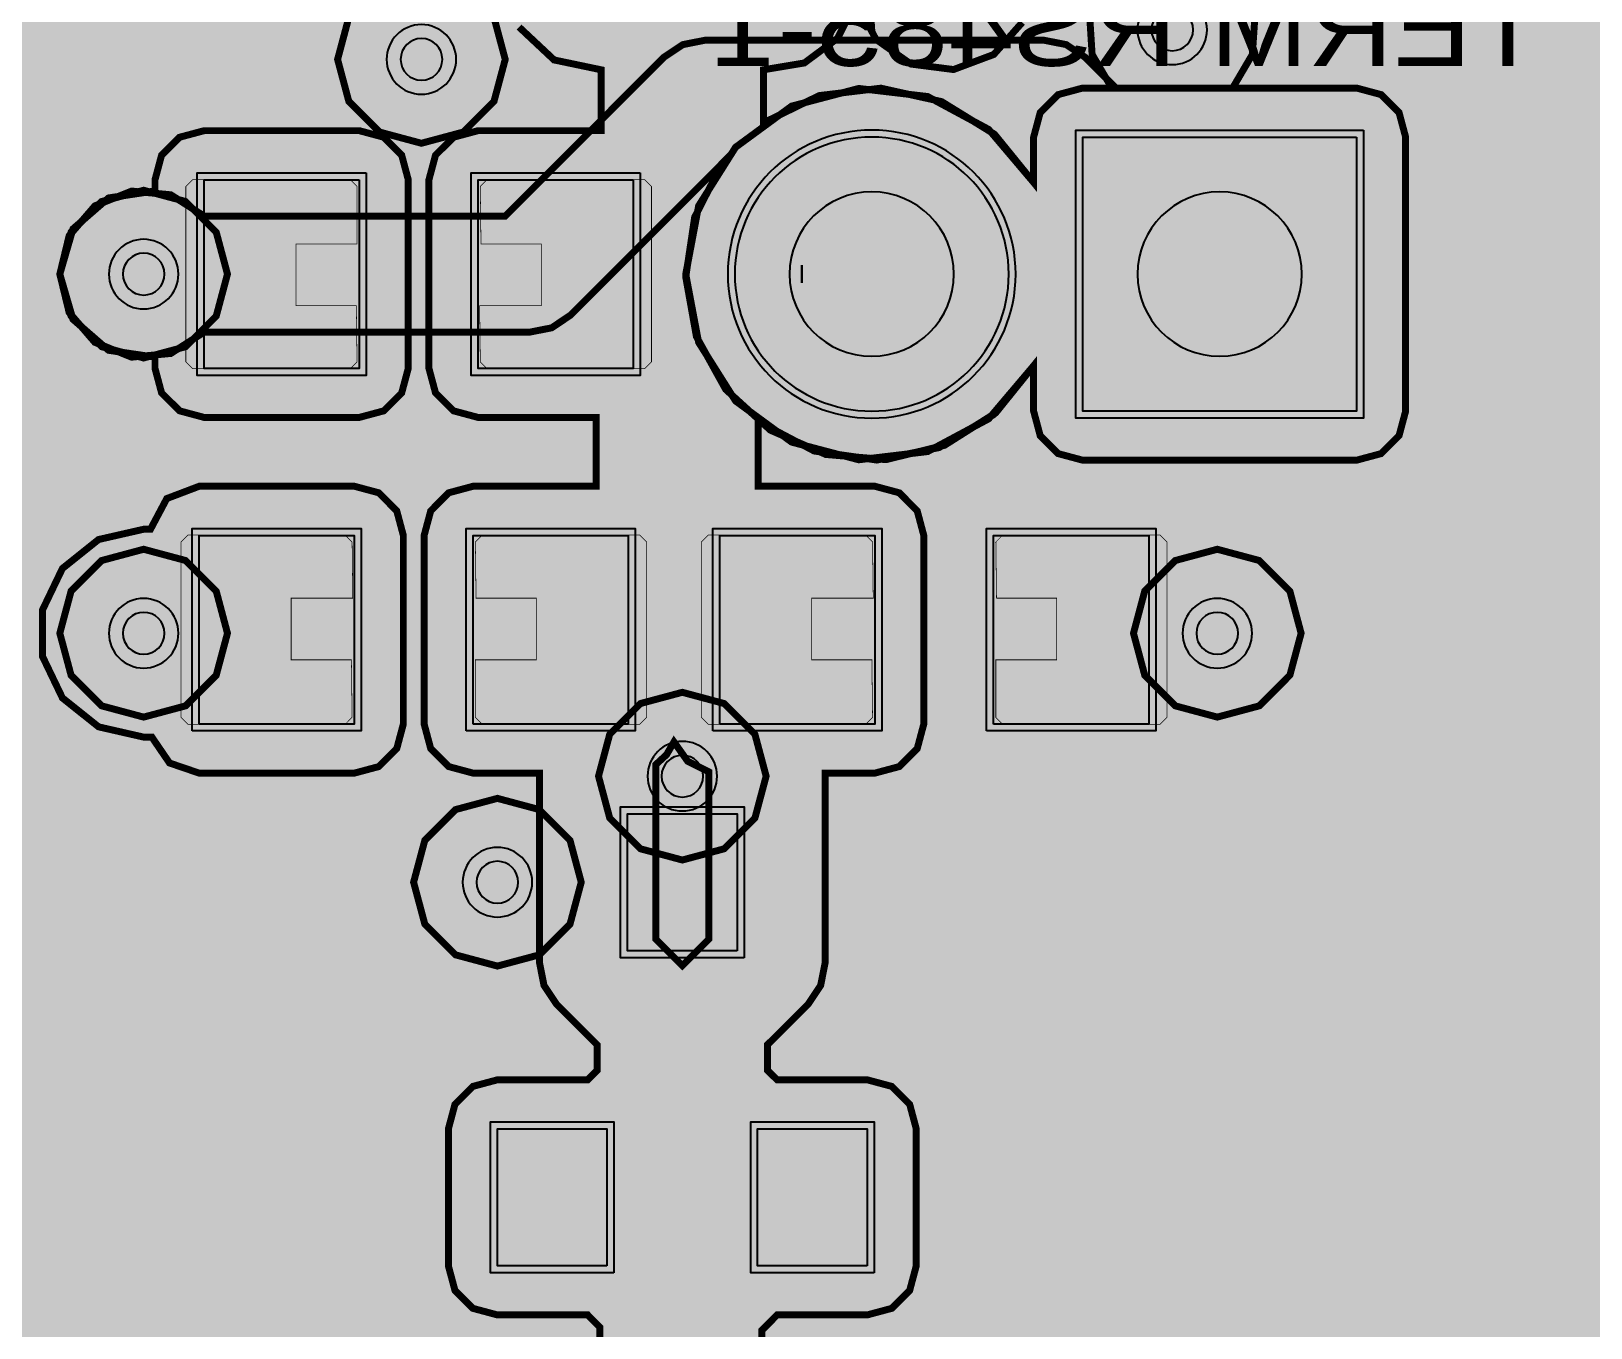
# Model space of a CAD drawing. Header units: millimetres. Extents: x -61 to 56, y -72 to 70.
# Drawn here: x -27.49 to -16.11, y -51.29 to -41.83 of the extents above; entities that cross this region are included whole.
import ezdxf
from ezdxf.enums import TextEntityAlignment as Align

# ---------------------------------------------------------------- set-up
doc = ezdxf.new("R2010")
doc.units = ezdxf.units.MM
doc.header["$MEASUREMENT"] = 0
for name, color, linetype, true_color in [('02GND', 7, 'Continuous', 0x999966), ('03POWER', 7, 'Continuous', 0x008000), ('Bottom-Layer', 7, 'Continuous', 0x0000ff), ('Bottom-Paste-Mask-Layer', 7, 'Continuous', 0x800000), ('Bottom-Silkscreen-Layer', 7, 'Continuous', 0x66cc33), ('Bottom-Solder-Mask-Layer', 7, 'Continuous', 0xaa00ff), ('Document-Layer', 7, 'Continuous', 0xffffff), ('Hole-Layer', 7, 'Continuous', 0x222222), ('Multi-Layer', 7, 'Continuous', 0xc0c0c0), ('Top-Layer', 7, 'Continuous', 0xff0000), ('Top-Paste-Mask-Layer', 7, 'Continuous', 0x808080), ('Top-Silkscreen-Layer', 7, 'Continuous', 0xffcc00), ('Top-Solder-Mask-Layer', 7, 'Continuous', 0x800080)]:
    doc.layers.add(name, color=color, linetype=linetype, true_color=true_color)
doc.styles.get("Standard").update_dxf_attribs({"font": 'arial.ttf'})

msp = doc.modelspace()

# ---------------------------------------------------------------- hatches: boundary and pattern name
at = {"layer": '02GND'}
for points in [[(-49.642, 52.153), (49.642, 52.153), (49.642, -62.142), (-49.642, -62.142)], [(-20.174, -44.605), (-20.126, -44.784), (-19.995, -44.915), (-19.816, -44.963), (-17.816, -44.963), (-17.637, -44.915), (-17.506, -44.784), (-17.458, -44.605), (-17.458, -42.605), (-17.506, -42.426), (-17.637, -42.295), (-17.816, -42.247), (-19.816, -42.247), (-19.995, -42.295), (-20.126, -42.426), (-20.174, -42.605), (-20.174, -42.936), (-20.502, -42.549), (-20.948, -42.309), (-21.451, -42.25), (-21.941, -42.379), (-22.35, -42.679), (-22.62, -43.107), (-22.714, -43.605), (-22.62, -44.103), (-22.35, -44.531), (-21.941, -44.831), (-21.451, -44.96), (-20.948, -44.9), (-20.502, -44.661), (-20.174, -44.274)], [(-27.284, -43.605), (-27.202, -43.911), (-26.978, -44.135), (-26.672, -44.217), (-26.366, -44.135), (-26.142, -43.911), (-26.06, -43.605), (-26.142, -43.299), (-26.366, -43.075), (-26.672, -42.993), (-26.978, -43.075), (-27.202, -43.299)], [(-27.284, -46.226), (-27.202, -46.532), (-26.978, -46.756), (-26.672, -46.838), (-26.366, -46.756), (-26.142, -46.532), (-26.06, -46.226), (-26.142, -45.919), (-26.366, -45.695), (-26.672, -45.613), (-26.978, -45.695), (-27.202, -45.919)]]:
    msp.add_hatch(color=256, dxfattribs=at).paths.add_polyline_path(points)
at = {"layer": '03POWER'}
for points in [[(48.499, -56.042), (48.581, -56.348), (48.806, -56.572), (49.112, -56.654), (49.418, -56.571), (49.642, -56.346), (49.642, -62.142), (44.192, -62.142), (44.393, -61.957), (44.493, -61.703), (44.472, -61.43), (45.189, -61.704), (45.95, -61.804), (46.713, -61.727), (47.438, -61.475), (48.085, -61.064), (48.62, -60.514), (49.014, -59.855), (49.245, -59.123), (49.302, -58.358), (49.18, -57.601), (48.887, -56.892), (48.438, -56.269), (47.858, -55.767), (47.177, -55.412), (46.434, -55.224), (45.666, -55.212), (44.917, -55.378), (44.226, -55.712), (43.631, -56.196), (43.164, -56.805), (42.849, -57.504), (42.704, -58.258), (42.737, -59.024), (42.946, -59.763), (43.32, -60.433), (43.838, -60.999), (-43.362, -60.999), (-43.621, -61.056), (-43.831, -61.218), (-43.953, -61.453), (-43.964, -61.718), (-43.863, -61.963), (-43.667, -62.142), (-49.642, -62.142), (-49.642, -56.582), (-49.433, -56.797), (-49.148, -56.888), (-48.853, -56.832), (-49.162, -57.541), (-49.298, -58.303), (-49.253, -59.075), (-49.03, -59.816), (-48.641, -60.484), (-48.107, -61.044), (-47.458, -61.464), (-46.728, -61.722), (-45.959, -61.803), (-45.192, -61.703), (-44.469, -61.428), (-43.83, -60.992), (-43.31, -60.419), (-42.937, -59.741), (-42.732, -58.995), (-42.707, -58.222), (-42.861, -57.464), (-43.188, -56.763), (-43.668, -56.157), (-44.277, -55.679), (-44.979, -55.356), (-45.738, -55.205), (-46.511, -55.234), (-47.256, -55.443), (-47.932, -55.818), (-48.502, -56.341), (-48.5, -56.309), (-48.499, -56.277), (-48.499, 51.315), (-19.403, 51.315), (-19.629, 51.144), (-19.755, 50.889), (-19.751, 50.604), (-19.619, 50.352), (-19.388, 50.187), (-19.658, 49.977), (-19.773, 49.655), (-19.698, 49.322), (-19.455, 49.081), (-19.684, 48.858), (-19.769, 48.551), (-19.689, 48.242), (-19.463, 48.016), (-19.155, 47.934), (-18.847, 48.018), (-18.624, 48.246), (-18.545, 48.556), (-18.633, 48.863), (-18.864, 49.083), (-18.625, 49.324), (-18.551, 49.655), (-18.665, 49.975), (-18.931, 50.185), (-18.698, 50.349), (-18.565, 50.601), (-18.56, 50.887), (-18.685, 51.143), (-18.912, 51.315), (48.426, 51.315), (48.499, 51.242)], [(22.849, 14.008), (22.931, 13.703), (23.153, 13.479), (23.457, 13.396), (23.763, 13.475), (23.763, -5.557), (23.538, -5.683), (23.384, -5.89), (23.33, -6.142), (23.384, -6.394), (23.538, -6.602), (23.763, -6.727), (23.763, -10.399), (23.491, -10.504), (23.299, -10.723), (23.23, -11.006), (23.299, -11.289), (23.491, -11.508), (23.763, -11.613), (23.763, -18.066), (15.932, -25.896), (-24.557, -25.896), (-24.694, -25.924), (-24.811, -26.001), (-28.007, -29.198), (-28.085, -29.314), (-28.112, -29.451), (-28.112, -54.99), (-28.085, -55.127), (-28.007, -55.243), (-26.976, -56.274), (-26.86, -56.352), (-26.723, -56.379), (9.142, -56.379), (9.279, -56.352), (9.395, -56.274), (10.695, -54.974), (10.772, -54.858), (10.799, -54.721), (10.799, -54.428), (11.153, -54.787), (11.608, -55.005), (12.11, -55.054), (12.599, -54.929), (13.016, -54.646), (13.312, -54.237), (13.45, -53.752), (13.415, -53.249), (13.211, -52.788), (12.862, -52.424), (12.41, -52.201), (11.908, -52.145), (11.917, -51.857), (11.794, -51.597), (11.565, -51.422), (11.281, -51.371), (11.006, -51.456), (10.799, -51.657), (10.799, -47.227), (10.995, -47.422), (11.255, -47.511), (11.529, -47.477), (11.76, -47.326), (11.901, -47.089), (11.924, -46.815), (12.235, -46.82), (12.508, -46.673), (12.674, -46.41), (12.689, -46.1), (12.55, -45.822), (12.293, -45.648), (11.983, -45.623), (11.701, -45.753), (11.519, -46.004), (11.484, -46.313), (11.224, -46.297), (10.981, -46.391), (10.799, -46.577), (10.799, -44.634), (11.028, -44.409), (11.112, -44.1), (11.028, -43.791), (10.799, -43.566), (10.799, -42.147), (11.028, -42.361), (11.331, -42.434), (11.632, -42.348), (11.85, -42.124), (11.93, -41.822), (11.85, -41.52), (11.632, -41.296), (11.331, -41.21), (11.028, -41.283), (10.799, -41.497), (10.799, -38.045), (11.003, -37.842), (11.303, -37.861), (11.576, -37.736), (11.756, -37.495), (11.8, -37.198), (21.822, -37.198), (21.96, -37.171), (22.076, -37.093), (32.363, -26.806), (32.441, -26.689), (32.468, -26.552), (32.468, -12.211), (32.787, -12.141), (33.025, -11.915), (33.112, -11.6), (33.025, -11.285), (32.787, -11.06), (32.468, -10.989), (32.468, -8.389), (32.648, -8.173), (32.712, -7.9), (32.648, -7.627), (32.468, -7.411), (32.468, -5.357), (32.807, -5.305), (33.066, -5.08), (33.162, -4.75), (33.066, -4.42), (32.807, -4.195), (32.468, -4.143), (32.468, -2.011), (32.714, -1.974), (32.925, -1.841), (33.065, -1.635), (33.112, -1.391), (33.058, -1.148), (32.911, -0.946), (33.061, -0.745), (33.117, -0.501), (33.07, -0.254), (32.929, -0.047), (32.716, 0.086), (32.468, 0.122), (32.468, 3.331), (32.469, 3.354), (32.47, 3.377), (32.469, 3.4), (32.468, 3.422), (32.468, 16.054), (32.441, 16.191), (32.363, 16.308), (30.904, 17.766), (31.094, 18.043), (31.109, 18.378), (30.946, 18.671), (30.652, 18.834), (30.317, 18.817), (30.041, 18.627), (29.934, 18.688), (29.813, 18.709), (26.824, 18.709), (27.107, 18.822), (27.3, 19.057), (27.357, 19.356), (27.262, 19.645), (27.04, 19.853), (26.746, 19.928), (26.451, 19.853), (26.229, 19.645), (26.135, 19.356), (26.191, 19.057), (26.385, 18.822), (26.667, 18.709), (26.105, 18.709), (25.968, 18.682), (25.852, 18.604), (23.868, 16.62), (23.79, 16.504), (23.763, 16.367), (23.763, 14.541), (23.457, 14.62), (23.153, 14.537), (22.931, 14.313)], [(-26.538, -33.5), (-26.615, -33.203), (-26.826, -32.981), (-27.119, -32.889), (-27.419, -32.95), (-27.652, -33.15), (-27.652, -29.493), (-24.845, -26.686), (-24.698, -26.99), (-24.413, -27.17), (-24.076, -27.171), (-23.789, -26.994), (-23.64, -26.692), (-23.673, -26.356), (-14.651, -26.356), (-14.69, -26.649), (-14.588, -26.926), (-14.368, -27.123), (-14.082, -27.194), (-13.795, -27.123), (-13.575, -26.926), (-13.473, -26.649), (-13.513, -26.356), (-4.491, -26.356), (-4.53, -26.649), (-4.428, -26.926), (-4.208, -27.123), (-3.922, -27.194), (-3.635, -27.123), (-3.415, -26.926), (-3.313, -26.649), (-3.353, -26.356), (0.589, -26.356), (0.55, -26.649), (0.652, -26.926), (0.872, -27.123), (1.158, -27.194), (1.445, -27.123), (1.665, -26.926), (1.767, -26.649), (1.727, -26.356), (10.749, -26.356), (10.71, -26.649), (10.812, -26.926), (11.032, -27.123), (11.318, -27.194), (11.605, -27.123), (11.825, -26.926), (11.927, -26.649), (11.887, -26.356), (16.081, -26.356), (16.12, -26.348), (16.153, -26.326), (16.693, -25.786), (16.857, -26.052), (17.13, -26.202), (17.442, -26.198), (17.712, -26.041), (17.869, -25.772), (17.873, -25.46), (17.722, -25.186), (17.456, -25.023), (20.875, -21.604), (21.016, -21.903), (21.292, -22.085), (21.623, -22.097), (21.911, -21.935), (22.073, -21.646), (22.061, -21.316), (21.88, -21.04), (21.581, -20.898), (24.193, -18.286), (24.215, -18.253), (24.223, -18.214), (24.223, -11.485), (24.393, -11.272), (24.454, -11.006), (24.393, -10.74), (24.223, -10.527), (24.223, -6.686), (24.465, -6.461), (24.554, -6.142), (24.465, -5.824), (24.223, -5.598), (24.223, 0.118), (24.536, -0.009), (24.868, 0.05), (25.119, 0.275), (25.212, 0.6), (25.119, 0.925), (24.868, 1.15), (24.536, 1.209), (24.223, 1.082), (24.223, 4.317), (24.461, 4.137), (24.756, 4.09), (25.038, 4.19), (25.239, 4.41), (25.312, 4.7), (25.239, 4.99), (25.038, 5.21), (24.756, 5.31), (24.461, 5.263), (24.223, 5.083), (24.223, 16.325), (26.147, 18.249), (29.771, 18.249), (29.916, 18.105), (30.08, 17.805), (30.38, 17.64), (32.008, 16.012), (32.008, 14.546), (31.729, 14.664), (31.427, 14.633), (31.177, 14.461), (31.04, 14.19), (30.75, 14.208), (30.484, 14.091), (30.302, 13.864), (30.246, 13.578), (30.327, 13.299), (30.529, 13.089), (30.805, 12.996), (31.092, 13.04), (31.327, 13.213), (31.455, 13.474), (31.743, 13.455), (32.008, 13.571), (32.008, 9.466), (31.696, 9.588), (31.366, 9.526), (31.118, 9.301), (31.026, 8.978), (31.118, 8.656), (31.366, 8.43), (31.696, 8.369), (32.008, 8.49), (32.008, 3.97), (31.732, 3.976), (31.482, 3.86), (31.308, 3.646), (31.245, 3.377), (31.308, 3.108), (31.482, 2.894), (31.732, 2.778), (32.008, 2.783), (32.008, -0.131), (31.906, -0.362), (31.906, -0.615), (32.008, -0.846), (32.008, -1.036), (31.902, -1.271), (31.902, -1.529), (32.008, -1.764), (32.008, -4.465), (31.956, -4.603), (31.938, -4.75), (31.956, -4.897), (32.008, -5.035), (32.008, -7.295), (31.742, -7.403), (31.555, -7.621), (31.488, -7.9), (31.555, -8.179), (31.742, -8.397), (32.008, -8.505), (32.008, -10.854), (31.704, -10.733), (31.382, -10.786), (31.132, -10.997), (31.027, -11.307), (31.096, -11.626), (31.32, -11.865), (31.634, -11.954), (31.95, -11.869), (31.977, -11.918), (32.008, -11.964), (32.008, -15.934), (31.696, -15.812), (31.366, -15.874), (31.118, -16.099), (31.026, -16.422), (31.118, -16.744), (31.366, -16.97), (31.696, -17.031), (32.008, -16.91), (32.008, -26.51), (21.78, -36.738), (11.512, -36.738), (11.263, -36.651), (11, -36.678), (10.773, -36.812), (10.623, -37.03), (10.58, -37.29), (10.649, -37.545), (10.369, -37.825), (10.347, -37.858), (10.34, -37.897), (10.34, -39.211), (10.12, -38.978), (9.812, -38.888), (9.501, -38.966), (9.272, -39.191), (9.188, -39.5), (9.272, -39.81), (9.501, -40.034), (9.812, -40.112), (10.12, -40.022), (10.34, -39.789), (10.34, -43.509), (10.106, -43.632), (9.945, -43.842), (9.888, -44.1), (9.945, -44.358), (10.106, -44.568), (10.34, -44.691), (10.34, -54.679), (9.1, -55.919), (-26.681, -55.919), (-27.652, -54.948), (-27.652, -33.85), (-27.419, -34.05), (-27.119, -34.111), (-26.826, -34.019), (-26.615, -33.797)], [(-20.174, -44.605), (-20.126, -44.784), (-19.995, -44.915), (-19.816, -44.963), (-17.816, -44.963), (-17.637, -44.915), (-17.506, -44.784), (-17.458, -44.605), (-17.458, -42.605), (-17.506, -42.426), (-17.637, -42.295), (-17.816, -42.247), (-18.721, -42.247), (-18.577, -42.002), (-18.558, -41.719), (-18.669, -41.458), (-18.886, -41.275), (-19.162, -41.21), (-19.438, -41.275), (-19.654, -41.458), (-19.765, -41.719), (-19.747, -42.002), (-19.603, -42.247), (-19.816, -42.247), (-19.995, -42.295), (-20.126, -42.426), (-20.174, -42.605), (-20.174, -42.936), (-20.502, -42.549), (-20.948, -42.309), (-21.451, -42.25), (-21.941, -42.379), (-22.35, -42.679), (-22.62, -43.107), (-22.714, -43.605), (-22.62, -44.103), (-22.35, -44.531), (-21.941, -44.831), (-21.451, -44.96), (-20.948, -44.9), (-20.502, -44.661), (-20.174, -44.274)], [(-25.256, -42.038), (-25.174, -42.344), (-24.95, -42.568), (-24.644, -42.65), (-24.338, -42.568), (-24.114, -42.344), (-24.032, -42.038), (-24.114, -41.732), (-24.338, -41.508), (-24.644, -41.426), (-24.95, -41.508), (-25.174, -41.732)], [(-27.284, -43.605), (-27.202, -43.911), (-26.978, -44.135), (-26.672, -44.217), (-26.366, -44.135), (-26.142, -43.911), (-26.06, -43.605), (-26.142, -43.299), (-26.366, -43.075), (-26.672, -42.993), (-26.978, -43.075), (-27.202, -43.299)], [(-19.445, -46.226), (-19.363, -46.532), (-19.139, -46.756), (-18.833, -46.838), (-18.527, -46.756), (-18.303, -46.532), (-18.221, -46.226), (-18.303, -45.919), (-18.527, -45.695), (-18.833, -45.613), (-19.139, -45.695), (-19.363, -45.919)], [(-23.351, -47.269), (-23.269, -47.575), (-23.045, -47.799), (-22.739, -47.881), (-22.433, -47.799), (-22.209, -47.575), (-22.127, -47.269), (-22.209, -46.963), (-22.433, -46.739), (-22.739, -46.657), (-23.045, -46.739), (-23.269, -46.963)], [(-24.701, -48.043), (-24.619, -48.349), (-24.395, -48.573), (-24.089, -48.655), (-23.783, -48.573), (-23.559, -48.349), (-23.477, -48.043), (-23.559, -47.737), (-23.783, -47.513), (-24.089, -47.431), (-24.395, -47.513), (-24.619, -47.737)]]:
    msp.add_hatch(color=256, dxfattribs=at).paths.add_polyline_path(points)
at = {"layer": 'Bottom-Layer'}
for points in [[(-49.642, -62.142), (-49.642, 52.153), (49.642, 52.153), (49.642, -62.142)], [(-26.231, -43.181), (-26.474, -43.026), (-26.76, -42.999), (-27.028, -43.107), (-27.216, -43.325), (-27.284, -43.605), (-27.216, -43.885), (-27.028, -44.103), (-26.76, -44.211), (-26.474, -44.184), (-26.231, -44.029), (-23.856, -44.029), (-23.693, -43.997), (-23.556, -43.905), (-22.448, -42.797), (-22.649, -43.19), (-22.714, -43.626), (-22.636, -44.061), (-22.422, -44.447), (-22.096, -44.744), (-21.692, -44.921), (-21.252, -44.959), (-20.824, -44.854), (-20.451, -44.618), (-20.174, -44.274), (-20.174, -44.605), (-20.126, -44.784), (-19.995, -44.915), (-19.816, -44.963), (-17.816, -44.963), (-17.637, -44.915), (-17.506, -44.784), (-17.458, -44.605), (-17.458, -42.605), (-17.506, -42.426), (-17.637, -42.295), (-17.816, -42.247), (-19.574, -42.247), (-19.799, -42.022), (-19.936, -41.93), (-20.099, -41.898), (-22.573, -41.898), (-22.735, -41.93), (-22.873, -42.022), (-24.031, -43.181)], [(-22.356, -43.605, 1), (-20.356, -43.605, 1)], [(-17.816, -42.605), (-17.816, -44.605), (-19.816, -44.605), (-19.816, -42.605)], [(-27.284, -46.226), (-27.202, -46.532), (-26.978, -46.756), (-26.672, -46.838), (-26.366, -46.756), (-26.142, -46.532), (-26.06, -46.226), (-26.142, -45.919), (-26.366, -45.695), (-26.672, -45.613), (-26.978, -45.695), (-27.202, -45.919)]]:
    msp.add_hatch(color=256, dxfattribs=at).paths.add_polyline_path(points)
at = {"layer": 'Bottom-Paste-Mask-Layer'}
for points in [[(-22.356, -43.605, 1), (-20.356, -43.605, 1)], [(-17.816, -42.605), (-17.816, -44.605), (-19.816, -44.605), (-19.816, -42.605)]]:
    msp.add_hatch(color=256, dxfattribs=at).paths.add_polyline_path(points)
at = {"layer": 'Bottom-Solder-Mask-Layer'}
for points in [[(-22.407, -43.605, 1), (-20.305, -43.605, 1)], [(-17.765, -42.554), (-17.765, -44.656), (-19.867, -44.656), (-19.867, -42.554)]]:
    msp.add_hatch(color=256, dxfattribs=at).paths.add_polyline_path(points)
at = {"layer": 'Hole-Layer'}
for points in [[(-21.956, -43.605, 1), (-20.756, -43.605, 1)], [(-19.416, -43.605, 1), (-18.216, -43.605, 1)]]:
    msp.add_hatch(color=256, dxfattribs=at).paths.add_polyline_path(points)
at = {"layer": 'Multi-Layer'}
for points in [[(-22.356, -43.605, 1), (-20.356, -43.605, 1)], [(-22.356, -43.605, 1), (-20.356, -43.605, 1)], [(-22.356, -43.605, 1), (-20.356, -43.605, 1)], [(-17.816, -42.605), (-17.816, -44.605), (-19.816, -44.605), (-19.816, -42.605)], [(-17.816, -42.605), (-17.816, -44.605), (-19.816, -44.605), (-19.816, -42.605)], [(-17.816, -42.605), (-17.816, -44.605), (-19.816, -44.605), (-19.816, -42.605)]]:
    msp.add_hatch(color=256, dxfattribs=at).paths.add_polyline_path(points)
at = {"layer": 'Top-Layer'}
for points in [[(-49.642, -62.142), (-49.642, 52.153), (49.642, 52.153), (49.642, -62.142)], [(-23.781, -48.634), (-23.749, -48.796), (-23.657, -48.934), (-23.361, -49.229), (-23.361, -49.416), (-23.43, -49.485), (-24.089, -49.485), (-24.268, -49.533), (-24.399, -49.664), (-24.447, -49.843), (-24.447, -50.843), (-24.399, -51.022), (-24.268, -51.153), (-24.089, -51.201), (-23.43, -51.201), (-23.342, -51.29), (-23.342, -51.471), (-23.413, -51.51), (-23.475, -51.561), (-23.569, -51.655), (-23.661, -51.792), (-23.693, -51.955), (-23.693, -52.164), (-23.661, -52.326), (-23.569, -52.464), (-23.475, -52.557), (-23.413, -52.609), (-23.342, -52.647), (-23.342, -52.714), (-23.696, -52.384), (-24.138, -52.188), (-24.62, -52.147), (-25.089, -52.266), (-25.493, -52.533), (-25.788, -52.917), (-25.941, -53.376), (-25.935, -53.86), (-25.771, -54.315), (-25.467, -54.692), (-25.057, -54.948), (-24.585, -55.056), (-24.104, -55.003), (-23.666, -54.796), (-23.321, -54.458), (-23.105, -54.024), (-23.011, -54.024), (-22.873, -54.001), (-22.75, -53.934), (-22.627, -54.001), (-22.489, -54.024), (-22.395, -54.024), (-22.18, -54.458), (-21.834, -54.796), (-21.397, -55.003), (-20.915, -55.056), (-20.444, -54.948), (-20.033, -54.692), (-19.729, -54.315), (-19.565, -53.86), (-19.559, -53.376), (-19.712, -52.917), (-20.007, -52.533), (-20.411, -52.266), (-20.88, -52.147), (-21.362, -52.188), (-21.805, -52.384), (-22.158, -52.714), (-22.158, -51.313), (-22.047, -51.201), (-21.389, -51.201), (-21.21, -51.153), (-21.079, -51.022), (-21.031, -50.843), (-21.031, -49.843), (-21.079, -49.664), (-21.21, -49.533), (-21.389, -49.485), (-22.047, -49.485), (-22.117, -49.416), (-22.117, -49.229), (-21.821, -48.934), (-21.729, -48.796), (-21.697, -48.634), (-21.697, -47.247), (-21.334, -47.247), (-21.155, -47.199), (-21.024, -47.068), (-20.976, -46.889), (-20.976, -45.512), (-21.024, -45.333), (-21.155, -45.201), (-21.334, -45.153), (-22.185, -45.153), (-22.185, -44.68), (-21.776, -44.896), (-21.318, -44.962), (-20.864, -44.871), (-20.468, -44.632), (-20.174, -44.274), (-20.174, -44.605), (-20.126, -44.784), (-19.995, -44.915), (-19.816, -44.963), (-17.816, -44.963), (-17.637, -44.915), (-17.506, -44.784), (-17.458, -44.605), (-17.458, -42.605), (-17.506, -42.426), (-17.637, -42.295), (-17.816, -42.247), (-19.816, -42.247), (-19.995, -42.295), (-20.126, -42.426), (-20.174, -42.605), (-20.174, -42.936), (-20.46, -42.584), (-20.846, -42.346), (-21.289, -42.248), (-21.739, -42.302), (-22.147, -42.501), (-22.147, -42.114), (-21.848, -42.064), (-21.605, -41.883), (-21.469, -41.612), (-21.326, -41.891), (-21.07, -42.072), (-20.759, -42.112), (-20.465, -42.002), (-20.257, -41.768), (-20.182, -41.464), (-20.182, -41.419), (-20.168, -41.407), (-20.155, -41.394), (-19.084, -40.322), (-18.418, -40.322), (-18.184, -40.236), (-18.064, -40.017), (-18.025, -40.017), (-17.696, -39.942), (-17.433, -39.732), (-17.286, -39.428), (-17.286, -39.091), (-17.433, -38.787), (-17.696, -38.576), (-18.025, -38.501), (-18.064, -38.501), (-18.184, -38.283), (-18.418, -38.196), (-19.768, -38.196), (-19.947, -38.244), (-20.078, -38.375), (-20.126, -38.554), (-20.126, -39.22), (-20.564, -39.658), (-20.844, -39.6), (-21.122, -39.667), (-21.344, -39.846), (-21.469, -40.103), (-21.634, -39.8), (-21.931, -39.623), (-22.277, -39.623), (-22.574, -39.8), (-22.739, -40.103), (-22.881, -39.824), (-23.138, -39.644), (-23.449, -39.604), (-23.742, -39.714), (-23.951, -39.948), (-24.026, -40.252), (-24.026, -41.464), (-23.931, -41.802), (-23.675, -42.042), (-23.331, -42.114), (-23.331, -42.558), (-24.23, -42.558), (-24.409, -42.606), (-24.541, -42.737), (-24.589, -42.916), (-24.589, -44.293), (-24.541, -44.472), (-24.409, -44.603), (-24.23, -44.651), (-23.369, -44.651), (-23.369, -45.153), (-24.266, -45.153), (-24.445, -45.201), (-24.576, -45.333), (-24.624, -45.512), (-24.624, -46.889), (-24.576, -47.068), (-24.445, -47.199), (-24.266, -47.247), (-23.781, -47.247)], [(-27.284, -43.605), (-27.188, -43.935), (-26.928, -44.161), (-26.589, -44.211), (-26.589, -44.293), (-26.541, -44.472), (-26.409, -44.603), (-26.23, -44.651), (-25.098, -44.651), (-24.919, -44.603), (-24.788, -44.472), (-24.74, -44.293), (-24.74, -42.916), (-24.788, -42.737), (-24.919, -42.606), (-25.098, -42.558), (-26.23, -42.558), (-26.409, -42.606), (-26.541, -42.737), (-26.589, -42.916), (-26.589, -42.998), (-26.928, -43.049), (-27.188, -43.275)], [(-22.356, -43.605, 1), (-20.356, -43.605, 1)], [(-17.816, -42.605), (-17.816, -44.605), (-19.816, -44.605), (-19.816, -42.605)], [(-25.098, -42.916), (-25.098, -44.293), (-26.23, -44.293), (-26.23, -42.916)], [(-23.098, -42.916), (-23.098, -44.293), (-24.23, -44.293), (-24.23, -42.916)], [(-26.266, -47.247), (-25.134, -47.247), (-24.955, -47.199), (-24.824, -47.068), (-24.776, -46.889), (-24.776, -45.512), (-24.824, -45.333), (-24.955, -45.201), (-25.134, -45.153), (-26.266, -45.153), (-26.503, -45.243), (-26.622, -45.467), (-26.672, -45.467), (-27.001, -45.542), (-27.265, -45.753), (-27.411, -46.057), (-27.411, -46.394), (-27.265, -46.698), (-27.001, -46.909), (-26.672, -46.984), (-26.612, -46.984), (-26.483, -47.173)], [(-26.266, -46.889), (-26.266, -45.512), (-25.134, -45.512), (-25.134, -46.889)], [(-24.266, -46.889), (-24.266, -45.512), (-23.134, -45.512), (-23.134, -46.889)], [(-22.466, -46.889), (-22.466, -45.512), (-21.334, -45.512), (-21.334, -46.889)], [(-20.466, -46.889), (-20.466, -45.512), (-19.334, -45.512), (-19.334, -46.889)], [(-22.8, -47.019), (-22.7, -47.16), (-22.545, -47.238), (-22.545, -48.458), (-22.739, -48.652), (-22.933, -48.458), (-22.933, -47.185), (-22.854, -47.112)], [(-22.339, -48.543), (-23.139, -48.543), (-23.139, -47.543), (-22.339, -47.543)], [(-23.289, -50.843), (-24.089, -50.843), (-24.089, -49.843), (-23.289, -49.843)], [(-21.389, -50.843), (-22.189, -50.843), (-22.189, -49.843), (-21.389, -49.843)]]:
    msp.add_hatch(color=256, dxfattribs=at).paths.add_polyline_path(points)
at = {"layer": 'Top-Paste-Mask-Layer'}
for points in [[(-22.356, -43.605, 1), (-20.356, -43.605, 1)], [(-17.816, -42.605), (-17.816, -44.605), (-19.816, -44.605), (-19.816, -42.605)], [(-25.114, -42.965), (-25.114, -43.385), (-25.559, -43.385), (-25.559, -43.835), (-25.119, -43.835), (-25.114, -44.245), (-25.164, -44.295), (-26.314, -44.295), (-26.364, -44.245), (-26.364, -42.965), (-26.314, -42.915), (-25.164, -42.915)], [(-25.114, -42.965), (-25.114, -43.385), (-25.559, -43.385), (-25.559, -43.835), (-25.119, -43.835), (-25.114, -44.245), (-25.164, -44.295), (-26.314, -44.295), (-26.364, -44.245), (-26.364, -42.965), (-26.314, -42.915), (-25.164, -42.915)], [(-22.964, -42.965), (-22.964, -44.245), (-23.014, -44.295), (-24.164, -44.295), (-24.214, -44.245), (-24.219, -43.835), (-23.769, -43.835), (-23.769, -43.385), (-24.209, -43.385), (-24.214, -42.965), (-24.164, -42.915), (-23.014, -42.915)], [(-22.964, -42.965), (-22.964, -44.245), (-23.014, -44.295), (-24.164, -44.295), (-24.214, -44.245), (-24.219, -43.835), (-23.769, -43.835), (-23.769, -43.385), (-24.209, -43.385), (-24.214, -42.965), (-24.164, -42.915), (-23.014, -42.915)], [(-26.4, -46.84), (-26.4, -45.56), (-26.35, -45.51), (-25.2, -45.51), (-25.15, -45.56), (-25.145, -45.97), (-25.595, -45.97), (-25.595, -46.42), (-25.155, -46.42), (-25.15, -46.84), (-25.2, -46.89), (-26.35, -46.89)], [(-26.4, -46.84), (-26.4, -45.56), (-26.35, -45.51), (-25.2, -45.51), (-25.15, -45.56), (-25.145, -45.97), (-25.595, -45.97), (-25.595, -46.42), (-25.155, -46.42), (-25.15, -46.84), (-25.2, -46.89), (-26.35, -46.89)], [(-24.25, -46.84), (-24.25, -46.42), (-23.805, -46.42), (-23.805, -45.97), (-24.245, -45.97), (-24.25, -45.56), (-24.2, -45.51), (-23.05, -45.51), (-23, -45.56), (-23, -46.84), (-23.05, -46.89), (-24.2, -46.89)], [(-24.25, -46.84), (-24.25, -46.42), (-23.805, -46.42), (-23.805, -45.97), (-24.245, -45.97), (-24.25, -45.56), (-24.2, -45.51), (-23.05, -45.51), (-23, -45.56), (-23, -46.84), (-23.05, -46.89), (-24.2, -46.89)], [(-22.6, -46.84), (-22.6, -45.56), (-22.55, -45.51), (-21.4, -45.51), (-21.35, -45.56), (-21.345, -45.97), (-21.795, -45.97), (-21.795, -46.42), (-21.355, -46.42), (-21.35, -46.84), (-21.4, -46.89), (-22.55, -46.89)], [(-22.6, -46.84), (-22.6, -45.56), (-22.55, -45.51), (-21.4, -45.51), (-21.35, -45.56), (-21.345, -45.97), (-21.795, -45.97), (-21.795, -46.42), (-21.355, -46.42), (-21.35, -46.84), (-21.4, -46.89), (-22.55, -46.89)], [(-20.45, -46.84), (-20.45, -46.42), (-20.005, -46.42), (-20.005, -45.97), (-20.445, -45.97), (-20.45, -45.56), (-20.4, -45.51), (-19.25, -45.51), (-19.2, -45.56), (-19.2, -46.84), (-19.25, -46.89), (-20.4, -46.89)], [(-20.45, -46.84), (-20.45, -46.42), (-20.005, -46.42), (-20.005, -45.97), (-20.445, -45.97), (-20.45, -45.56), (-20.4, -45.51), (-19.25, -45.51), (-19.2, -45.56), (-19.2, -46.84), (-19.25, -46.89), (-20.4, -46.89)], [(-22.339, -48.543), (-23.139, -48.543), (-23.139, -47.543), (-22.339, -47.543)], [(-23.289, -50.843), (-24.089, -50.843), (-24.089, -49.843), (-23.289, -49.843)], [(-21.389, -50.843), (-22.189, -50.843), (-22.189, -49.843), (-21.389, -49.843)]]:
    msp.add_hatch(color=256, dxfattribs=at).paths.add_polyline_path(points)
at = {"layer": 'Top-Solder-Mask-Layer'}
for points in [[(-22.407, -43.605, 1), (-20.305, -43.605, 1)], [(-17.765, -42.554), (-17.765, -44.656), (-19.867, -44.656), (-19.867, -42.554)], [(-25.047, -42.866), (-25.047, -44.344), (-26.281, -44.344), (-26.281, -42.866)], [(-23.047, -42.866), (-23.047, -44.344), (-24.281, -44.344), (-24.281, -42.866)], [(-26.317, -46.939), (-26.317, -45.461), (-25.083, -45.461), (-25.083, -46.939)], [(-24.317, -46.939), (-24.317, -45.461), (-23.083, -45.461), (-23.083, -46.939)], [(-22.517, -46.939), (-22.517, -45.461), (-21.283, -45.461), (-21.283, -46.939)], [(-20.517, -46.939), (-20.517, -45.461), (-19.283, -45.461), (-19.283, -46.939)], [(-22.288, -48.594), (-23.19, -48.594), (-23.19, -47.493), (-22.288, -47.493)], [(-23.238, -50.894), (-24.14, -50.894), (-24.14, -49.792), (-23.238, -49.792)], [(-21.338, -50.894), (-22.24, -50.894), (-22.24, -49.792), (-21.338, -49.792)]]:
    msp.add_hatch(color=256, dxfattribs=at).paths.add_polyline_path(points)

# ---------------------------------------------------------------- linework, layer by layer
at = {"layer": '02GND', "const_width": 0.0508}
for points in [[(-20.174, -44.605), (-20.126, -44.784), (-19.995, -44.915), (-19.816, -44.963), (-17.816, -44.963), (-17.637, -44.915), (-17.506, -44.784), (-17.458, -44.605), (-17.458, -42.605), (-17.506, -42.426), (-17.637, -42.295), (-17.816, -42.247), (-19.816, -42.247), (-19.995, -42.295), (-20.126, -42.426), (-20.174, -42.605), (-20.174, -42.936), (-20.502, -42.549), (-20.948, -42.309), (-21.451, -42.25), (-21.941, -42.379), (-22.35, -42.679), (-22.62, -43.107), (-22.714, -43.605), (-22.62, -44.103), (-22.35, -44.531), (-21.941, -44.831), (-21.451, -44.96), (-20.948, -44.9), (-20.502, -44.661), (-20.174, -44.274)], [(-27.284, -43.605), (-27.202, -43.911), (-26.978, -44.135), (-26.672, -44.217), (-26.366, -44.135), (-26.142, -43.911), (-26.06, -43.605), (-26.142, -43.299), (-26.366, -43.075), (-26.672, -42.993), (-26.978, -43.075), (-27.202, -43.299)], [(-27.284, -46.226), (-27.202, -46.532), (-26.978, -46.756), (-26.672, -46.838), (-26.366, -46.756), (-26.142, -46.532), (-26.06, -46.226), (-26.142, -45.919), (-26.366, -45.695), (-26.672, -45.613), (-26.978, -45.695), (-27.202, -45.919)]]:
    msp.add_lwpolyline(points, close=True, dxfattribs=at)
at = {"layer": '03POWER', "const_width": 0.0508}
for points in [[(-25.256, -42.038), (-25.174, -42.344), (-24.95, -42.568), (-24.644, -42.65), (-24.338, -42.568), (-24.114, -42.344), (-24.032, -42.038), (-24.114, -41.732), (-24.338, -41.508), (-24.644, -41.426), (-24.95, -41.508), (-25.174, -41.732)], [(-27.284, -43.605), (-27.202, -43.911), (-26.978, -44.135), (-26.672, -44.217), (-26.366, -44.135), (-26.142, -43.911), (-26.06, -43.605), (-26.142, -43.299), (-26.366, -43.075), (-26.672, -42.993), (-26.978, -43.075), (-27.202, -43.299)], [(-19.445, -46.226), (-19.363, -46.532), (-19.139, -46.756), (-18.833, -46.838), (-18.527, -46.756), (-18.303, -46.532), (-18.221, -46.226), (-18.303, -45.919), (-18.527, -45.695), (-18.833, -45.613), (-19.139, -45.695), (-19.363, -45.919)], [(-23.351, -47.269), (-23.269, -47.575), (-23.045, -47.799), (-22.739, -47.881), (-22.433, -47.799), (-22.209, -47.575), (-22.127, -47.269), (-22.209, -46.963), (-22.433, -46.739), (-22.739, -46.657), (-23.045, -46.739), (-23.269, -46.963)], [(-24.701, -48.043), (-24.619, -48.349), (-24.395, -48.573), (-24.089, -48.655), (-23.783, -48.573), (-23.559, -48.349), (-23.477, -48.043), (-23.559, -47.737), (-23.783, -47.513), (-24.089, -47.431), (-24.395, -47.513), (-24.619, -47.737)]]:
    msp.add_lwpolyline(points, close=True, dxfattribs=at)
msp.add_lwpolyline([(-19.765, -41.719), (-19.747, -42.002), (-19.603, -42.247), (-19.816, -42.247), (-19.995, -42.295), (-20.126, -42.426), (-20.174, -42.605), (-20.174, -42.936), (-20.502, -42.549), (-20.948, -42.309), (-21.451, -42.25), (-21.941, -42.379), (-22.35, -42.679), (-22.62, -43.107), (-22.714, -43.605), (-22.62, -44.103), (-22.35, -44.531), (-21.941, -44.831), (-21.451, -44.96), (-20.948, -44.9), (-20.502, -44.661), (-20.174, -44.274), (-20.174, -44.605), (-20.126, -44.784), (-19.995, -44.915), (-19.816, -44.963), (-17.816, -44.963), (-17.637, -44.915), (-17.506, -44.784), (-17.458, -44.605), (-17.458, -42.605), (-17.506, -42.426), (-17.637, -42.295), (-17.816, -42.247), (-18.721, -42.247), (-18.577, -42.002), (-18.558, -41.719)], dxfattribs=at)
at = {"layer": 'Bottom-Layer', "const_width": 0.0508}
for points in [[(-26.231, -43.181), (-26.474, -43.026), (-26.76, -42.999), (-27.028, -43.107), (-27.216, -43.325), (-27.284, -43.605), (-27.216, -43.885), (-27.028, -44.103), (-26.76, -44.211), (-26.474, -44.184), (-26.231, -44.029), (-23.856, -44.029), (-23.693, -43.997), (-23.556, -43.905), (-22.448, -42.797), (-22.649, -43.19), (-22.714, -43.626), (-22.636, -44.061), (-22.422, -44.447), (-22.096, -44.744), (-21.692, -44.921), (-21.252, -44.959), (-20.824, -44.854), (-20.451, -44.618), (-20.174, -44.274), (-20.174, -44.605), (-20.126, -44.784), (-19.995, -44.915), (-19.816, -44.963), (-17.816, -44.963), (-17.637, -44.915), (-17.506, -44.784), (-17.458, -44.605), (-17.458, -42.605), (-17.506, -42.426), (-17.637, -42.295), (-17.816, -42.247), (-19.574, -42.247), (-19.799, -42.022), (-19.936, -41.93), (-20.099, -41.898), (-22.573, -41.898), (-22.735, -41.93), (-22.873, -42.022), (-24.031, -43.181)], [(-27.284, -46.226), (-27.202, -46.532), (-26.978, -46.756), (-26.672, -46.838), (-26.366, -46.756), (-26.142, -46.532), (-26.06, -46.226), (-26.142, -45.919), (-26.366, -45.695), (-26.672, -45.613), (-26.978, -45.695), (-27.202, -45.919)]]:
    msp.add_lwpolyline(points, close=True, dxfattribs=at)
at = {"layer": 'Bottom-Layer', "const_width": 0.132}
for points in [[(-23.856, -43.605), (-22.573, -42.322)], [(-22.573, -42.322), (-20.099, -42.322)], [(-20.099, -42.322), (-18.816, -43.605)], [(-26.672, -43.605), (-23.856, -43.605)]]:
    msp.add_lwpolyline(points, dxfattribs=at)
at = {"layer": 'Bottom-Layer'}
msp.add_lwpolyline([(-22.356, -43.605, 1), (-20.356, -43.605), (-20.356, -43.605, 1), (-22.356, -43.605)], format="xyb", dxfattribs=at)
msp.add_lwpolyline([(-17.816, -42.605), (-17.816, -44.605), (-19.816, -44.605), (-19.816, -42.605)], close=True, dxfattribs=at)
at = {"layer": 'Bottom-Paste-Mask-Layer'}
msp.add_lwpolyline([(-22.356, -43.605, 1), (-20.356, -43.605), (-20.356, -43.605, 1), (-22.356, -43.605)], format="xyb", dxfattribs=at)
msp.add_lwpolyline([(-17.816, -42.605), (-17.816, -44.605), (-19.816, -44.605), (-19.816, -42.605)], close=True, dxfattribs=at)
at = {"layer": 'Bottom-Solder-Mask-Layer'}
msp.add_lwpolyline([(-22.407, -43.605, 1), (-20.305, -43.605, 1)], format="xyb", close=True, dxfattribs=at)
msp.add_lwpolyline([(-17.765, -42.554), (-17.765, -44.656), (-19.867, -44.656), (-19.867, -42.554)], close=True, dxfattribs=at)
at = {"layer": 'Document-Layer', "const_width": 0.3}
msp.add_lwpolyline([(-23.829, -50.946, 1), (-23.528, -50.946), (-23.528, -50.946, 1), (-23.829, -50.946)], format="xyb", dxfattribs=at)
msp.add_lwpolyline([(-23.829, -50.946, 1), (-23.528, -50.946), (-23.528, -50.946, 1), (-23.829, -50.946)], format="xyb", dxfattribs=at)
at = {"layer": 'Hole-Layer'}
for points in [[(-19.314, -41.822, 1), (-19.009, -41.822, 1)], [(-24.796, -42.038, 1), (-24.491, -42.038, 1)], [(-21.956, -43.605, 1), (-20.756, -43.605, 1)], [(-19.416, -43.605, 1), (-18.216, -43.605, 1)], [(-26.824, -43.605, 1), (-26.519, -43.605, 1)], [(-26.824, -46.226, 1), (-26.519, -46.226, 1)], [(-18.986, -46.226, 1), (-18.681, -46.226, 1)], [(-22.891, -47.269, 1), (-22.586, -47.269, 1)], [(-24.242, -48.043, 1), (-23.937, -48.043, 1)]]:
    msp.add_lwpolyline(points, format="xyb", close=True, dxfattribs=at)
at = {"layer": 'Multi-Layer'}
for points in [[(-19.416, -41.822, 1), (-18.908, -41.822, 1)], [(-24.898, -42.038, 1), (-24.39, -42.038, 1)], [(-26.926, -43.605, 1), (-26.418, -43.605, 1)], [(-26.926, -46.226, 1), (-26.418, -46.226, 1)], [(-19.087, -46.226, 1), (-18.579, -46.226, 1)], [(-22.993, -47.269, 1), (-22.485, -47.269, 1)], [(-24.343, -48.043, 1), (-23.835, -48.043, 1)]]:
    msp.add_lwpolyline(points, format="xyb", close=True, dxfattribs=at)
msp.add_lwpolyline([(-22.356, -43.605, 1), (-20.356, -43.605), (-20.356, -43.605, 1), (-22.356, -43.605)], format="xyb", dxfattribs=at)
msp.add_lwpolyline([(-22.356, -43.605, 1), (-20.356, -43.605), (-20.356, -43.605, 1), (-22.356, -43.605)], format="xyb", dxfattribs=at)
msp.add_lwpolyline([(-22.356, -43.605, 1), (-20.356, -43.605), (-20.356, -43.605, 1), (-22.356, -43.605)], format="xyb", dxfattribs=at)
msp.add_lwpolyline([(-17.816, -42.605), (-17.816, -44.605), (-19.816, -44.605), (-19.816, -42.605)], close=True, dxfattribs=at)
msp.add_lwpolyline([(-17.816, -42.605), (-17.816, -44.605), (-19.816, -44.605), (-19.816, -42.605)], close=True, dxfattribs=at)
msp.add_lwpolyline([(-17.816, -42.605), (-17.816, -44.605), (-19.816, -44.605), (-19.816, -42.605)], close=True, dxfattribs=at)
at = {"layer": 'Top-Layer'}
for points, const_width in [([(-24.644, -40.858), (-24.644, -42.038)], 0.381), ([(-22.906, -41.325), (-22.906, -42.847)], 0.132), ([(-22.571, -42.89), (-22.571, -41.325)], 0.132), ([(-22.158, -52.714), (-22.158, -51.313), (-22.047, -51.201), (-21.389, -51.201), (-21.21, -51.153), (-21.079, -51.022), (-21.031, -50.843), (-21.031, -49.843), (-21.079, -49.664), (-21.21, -49.533), (-21.389, -49.485), (-22.047, -49.485), (-22.117, -49.416), (-22.117, -49.229), (-21.821, -48.934), (-21.729, -48.796), (-21.697, -48.634), (-21.697, -47.247), (-21.334, -47.247), (-21.155, -47.199), (-21.024, -47.068), (-20.976, -46.889), (-20.976, -45.512), (-21.024, -45.333), (-21.155, -45.201), (-21.334, -45.153), (-22.185, -45.153), (-22.185, -44.68), (-21.776, -44.896), (-21.318, -44.962), (-20.864, -44.871), (-20.468, -44.632), (-20.174, -44.274), (-20.174, -44.605), (-20.126, -44.784), (-19.995, -44.915), (-19.816, -44.963), (-17.816, -44.963), (-17.637, -44.915), (-17.506, -44.784), (-17.458, -44.605), (-17.458, -42.605), (-17.506, -42.426), (-17.637, -42.295), (-17.816, -42.247), (-19.816, -42.247), (-19.995, -42.295), (-20.126, -42.426), (-20.174, -42.605), (-20.174, -42.936), (-20.46, -42.584), (-20.846, -42.346), (-21.289, -42.248), (-21.739, -42.302), (-22.147, -42.501), (-22.147, -42.114), (-21.848, -42.064), (-21.605, -41.883), (-21.469, -41.612), (-21.326, -41.891), (-21.07, -42.072), (-20.759, -42.112), (-20.465, -42.002), (-20.257, -41.768)], 0.0508), ([(-23.931, -41.802), (-23.675, -42.042), (-23.331, -42.114), (-23.331, -42.558), (-24.23, -42.558), (-24.409, -42.606), (-24.541, -42.737), (-24.589, -42.916), (-24.589, -44.293), (-24.541, -44.472), (-24.409, -44.603), (-24.23, -44.651), (-23.369, -44.651), (-23.369, -45.153), (-24.266, -45.153), (-24.445, -45.201), (-24.576, -45.333), (-24.624, -45.512), (-24.624, -46.889), (-24.576, -47.068), (-24.445, -47.199), (-24.266, -47.247), (-23.781, -47.247), (-23.781, -48.634), (-23.749, -48.796), (-23.657, -48.934), (-23.361, -49.229), (-23.361, -49.416), (-23.43, -49.485), (-24.089, -49.485), (-24.268, -49.533), (-24.399, -49.664), (-24.447, -49.843), (-24.447, -50.843), (-24.399, -51.022), (-24.268, -51.153), (-24.089, -51.201), (-23.43, -51.201), (-23.342, -51.29), (-23.342, -51.471)], 0.0508), ([(-22.906, -42.847), (-23.664, -43.605)], 0.132), ([(-21.857, -43.605), (-22.571, -42.89)], 0.132), ([(-25.664, -43.605), (-26.672, -43.605)], 0.132), ([(-23.664, -43.605), (-22.945, -44.324)], 0.132), ([(-22.61, -44.339), (-21.876, -43.605)], 0.132), ([(-21.876, -43.605), (-21.857, -43.605)], 0.132), ([(-21.857, -43.605), (-21.356, -43.605)], 0.132), ([(-22.945, -44.324), (-22.945, -45.506)], 0.132), ([(-22.61, -45.506), (-22.61, -44.339)], 0.132), ([(-22.945, -45.506), (-23.664, -46.226)], 0.132), ([(-21.89, -46.226), (-22.61, -45.506)], 0.132), ([(-25.664, -46.226), (-26.672, -46.226)], 0.8), ([(-19.89, -46.226), (-18.833, -46.226)], 0.381), ([(-23.664, -46.226), (-23.357, -46.533)], 0.132), ([(-21.89, -46.226), (-22.121, -46.456)], 0.132), ([(-22.121, -46.456), (-22.121, -48.634)], 0.132), ([(-23.357, -46.533), (-23.357, -48.634)], 0.132), ([(-22.739, -48.043), (-22.739, -47.269)], 0.381), ([(-23.357, -48.634), (-22.937, -49.054)], 0.132), ([(-22.121, -48.634), (-22.541, -49.054)], 0.132), ([(-22.937, -49.054), (-22.937, -49.591)], 0.132), ([(-22.541, -49.054), (-22.541, -49.591)], 0.132), ([(-22.937, -49.591), (-23.689, -50.343)], 0.132), ([(-22.541, -49.591), (-21.789, -50.343)], 0.132), ([(-22.918, -51.114), (-23.689, -50.343)], 0.132), ([(-22.582, -51.137), (-21.789, -50.343)], 0.132), ([(-22.918, -51.768), (-22.918, -51.114)], 0.132), ([(-22.582, -51.137), (-22.582, -53.507)], 0.132)]:
    msp.add_lwpolyline(points, dxfattribs=dict(at, const_width=const_width))
at = {"layer": 'Top-Layer', "const_width": 0.0508}
for points in [[(-27.284, -43.605), (-27.188, -43.935), (-26.928, -44.161), (-26.589, -44.211), (-26.589, -44.293), (-26.541, -44.472), (-26.409, -44.603), (-26.23, -44.651), (-25.098, -44.651), (-24.919, -44.603), (-24.788, -44.472), (-24.74, -44.293), (-24.74, -42.916), (-24.788, -42.737), (-24.919, -42.606), (-25.098, -42.558), (-26.23, -42.558), (-26.409, -42.606), (-26.541, -42.737), (-26.589, -42.916), (-26.589, -42.998), (-26.928, -43.049), (-27.188, -43.275)], [(-26.266, -47.247), (-25.134, -47.247), (-24.955, -47.199), (-24.824, -47.068), (-24.776, -46.889), (-24.776, -45.512), (-24.824, -45.333), (-24.955, -45.201), (-25.134, -45.153), (-26.266, -45.153), (-26.503, -45.243), (-26.622, -45.467), (-26.672, -45.467), (-27.001, -45.542), (-27.265, -45.753), (-27.411, -46.057), (-27.411, -46.394), (-27.265, -46.698), (-27.001, -46.909), (-26.672, -46.984), (-26.612, -46.984), (-26.483, -47.173)], [(-22.8, -47.019), (-22.7, -47.16), (-22.545, -47.238), (-22.545, -48.458), (-22.739, -48.652), (-22.933, -48.458), (-22.933, -47.185), (-22.854, -47.112)]]:
    msp.add_lwpolyline(points, close=True, dxfattribs=at)
at = {"layer": 'Top-Layer'}
msp.add_lwpolyline([(-22.356, -43.605, 1), (-20.356, -43.605), (-20.356, -43.605, 1), (-22.356, -43.605)], format="xyb", dxfattribs=at)
for points in [[(-17.816, -42.605), (-17.816, -44.605), (-19.816, -44.605), (-19.816, -42.605)], [(-25.098, -42.916), (-25.098, -44.293), (-26.23, -44.293), (-26.23, -42.916)], [(-23.098, -42.916), (-23.098, -44.293), (-24.23, -44.293), (-24.23, -42.916)], [(-26.266, -46.889), (-26.266, -45.512), (-25.134, -45.512), (-25.134, -46.889)], [(-24.266, -46.889), (-24.266, -45.512), (-23.134, -45.512), (-23.134, -46.889)], [(-22.466, -46.889), (-22.466, -45.512), (-21.334, -45.512), (-21.334, -46.889)], [(-20.466, -46.889), (-20.466, -45.512), (-19.334, -45.512), (-19.334, -46.889)], [(-22.339, -48.543), (-23.139, -48.543), (-23.139, -47.543), (-22.339, -47.543)], [(-23.289, -50.843), (-24.089, -50.843), (-24.089, -49.843), (-23.289, -49.843)], [(-21.389, -50.843), (-22.189, -50.843), (-22.189, -49.843), (-21.389, -49.843)]]:
    msp.add_lwpolyline(points, close=True, dxfattribs=at)
at = {"layer": 'Top-Paste-Mask-Layer'}
msp.add_lwpolyline([(-22.356, -43.605, 1), (-20.356, -43.605), (-20.356, -43.605, 1), (-22.356, -43.605)], format="xyb", dxfattribs=at)
for points in [[(-17.816, -42.605), (-17.816, -44.605), (-19.816, -44.605), (-19.816, -42.605)], [(-22.339, -48.543), (-23.139, -48.543), (-23.139, -47.543), (-22.339, -47.543)], [(-23.289, -50.843), (-24.089, -50.843), (-24.089, -49.843), (-23.289, -49.843)], [(-21.389, -50.843), (-22.189, -50.843), (-22.189, -49.843), (-21.389, -49.843)]]:
    msp.add_lwpolyline(points, close=True, dxfattribs=at)
at = {"layer": 'Top-Paste-Mask-Layer', "const_width": 0.00508}
for points in [[(-25.114, -42.965), (-25.114, -43.385), (-25.559, -43.385), (-25.559, -43.835), (-25.119, -43.835), (-25.114, -44.245), (-25.164, -44.295), (-26.314, -44.295), (-26.364, -44.245), (-26.364, -42.965), (-26.314, -42.915), (-25.164, -42.915)], [(-25.114, -42.965), (-25.114, -43.385), (-25.559, -43.385), (-25.559, -43.835), (-25.119, -43.835), (-25.114, -44.245), (-25.164, -44.295), (-26.314, -44.295), (-26.364, -44.245), (-26.364, -42.965), (-26.314, -42.915), (-25.164, -42.915)], [(-22.964, -42.965), (-22.964, -44.245), (-23.014, -44.295), (-24.164, -44.295), (-24.214, -44.245), (-24.219, -43.835), (-23.769, -43.835), (-23.769, -43.385), (-24.209, -43.385), (-24.214, -42.965), (-24.164, -42.915), (-23.014, -42.915)], [(-22.964, -42.965), (-22.964, -44.245), (-23.014, -44.295), (-24.164, -44.295), (-24.214, -44.245), (-24.219, -43.835), (-23.769, -43.835), (-23.769, -43.385), (-24.209, -43.385), (-24.214, -42.965), (-24.164, -42.915), (-23.014, -42.915)], [(-26.4, -46.84), (-26.4, -45.56), (-26.35, -45.51), (-25.2, -45.51), (-25.15, -45.56), (-25.145, -45.97), (-25.595, -45.97), (-25.595, -46.42), (-25.155, -46.42), (-25.15, -46.84), (-25.2, -46.89), (-26.35, -46.89)], [(-26.4, -46.84), (-26.4, -45.56), (-26.35, -45.51), (-25.2, -45.51), (-25.15, -45.56), (-25.145, -45.97), (-25.595, -45.97), (-25.595, -46.42), (-25.155, -46.42), (-25.15, -46.84), (-25.2, -46.89), (-26.35, -46.89)], [(-24.25, -46.84), (-24.25, -46.42), (-23.805, -46.42), (-23.805, -45.97), (-24.245, -45.97), (-24.25, -45.56), (-24.2, -45.51), (-23.05, -45.51), (-23, -45.56), (-23, -46.84), (-23.05, -46.89), (-24.2, -46.89)], [(-24.25, -46.84), (-24.25, -46.42), (-23.805, -46.42), (-23.805, -45.97), (-24.245, -45.97), (-24.25, -45.56), (-24.2, -45.51), (-23.05, -45.51), (-23, -45.56), (-23, -46.84), (-23.05, -46.89), (-24.2, -46.89)], [(-22.6, -46.84), (-22.6, -45.56), (-22.55, -45.51), (-21.4, -45.51), (-21.35, -45.56), (-21.345, -45.97), (-21.795, -45.97), (-21.795, -46.42), (-21.355, -46.42), (-21.35, -46.84), (-21.4, -46.89), (-22.55, -46.89)], [(-22.6, -46.84), (-22.6, -45.56), (-22.55, -45.51), (-21.4, -45.51), (-21.35, -45.56), (-21.345, -45.97), (-21.795, -45.97), (-21.795, -46.42), (-21.355, -46.42), (-21.35, -46.84), (-21.4, -46.89), (-22.55, -46.89)], [(-20.45, -46.84), (-20.45, -46.42), (-20.005, -46.42), (-20.005, -45.97), (-20.445, -45.97), (-20.45, -45.56), (-20.4, -45.51), (-19.25, -45.51), (-19.2, -45.56), (-19.2, -46.84), (-19.25, -46.89), (-20.4, -46.89)], [(-20.45, -46.84), (-20.45, -46.42), (-20.005, -46.42), (-20.005, -45.97), (-20.445, -45.97), (-20.45, -45.56), (-20.4, -45.51), (-19.25, -45.51), (-19.2, -45.56), (-19.2, -46.84), (-19.25, -46.89), (-20.4, -46.89)]]:
    msp.add_lwpolyline(points, close=True, dxfattribs=at)
at = {"layer": 'Top-Silkscreen-Layer'}
for points, const_width in [([(-25.6, -42), (-40.204, -42)], 0.254), ([(-25.6, -42), (-40.204, -42)], 0.254), ([(-25.6, -45), (-25.6, -42)], 0.254), ([(-25.6, -45), (-25.6, -42)], 0.254), ([(-22.626, -44.875), (-22.626, -42.335)], 0.203), ([(-22.626, -42.335), (-17.546, -42.335)], 0.203), ([(-22.626, -44.875), (-22.626, -42.335)], 0.203), ([(-22.626, -42.335), (-17.546, -42.335)], 0.203), ([(-17.546, -42.335), (-17.546, -44.875)], 0.203), ([(-17.546, -42.335), (-17.546, -44.875)], 0.203), ([(-25.14, -42.688), (-26.425, -42.688)], 0.152), ([(-26.425, -42.688), (-26.425, -44.522)], 0.152), ([(-25.14, -42.688), (-26.425, -42.688)], 0.152), ([(-26.425, -42.688), (-26.425, -44.522)], 0.152), ([(-24.188, -42.688), (-22.903, -42.688)], 0.152), ([(-24.188, -42.688), (-22.903, -42.688)], 0.152), ([(-22.903, -42.688), (-22.903, -44.522)], 0.152), ([(-22.903, -42.688), (-22.903, -44.522)], 0.152), ([(-26.425, -44.522), (-25.14, -44.522)], 0.152), ([(-26.425, -44.522), (-25.14, -44.522)], 0.152), ([(-22.903, -44.522), (-24.188, -44.522)], 0.152), ([(-22.903, -44.522), (-24.188, -44.522)], 0.152), ([(-22.626, -44.875), (-19.451, -44.875)], 0.203), ([(-22.626, -44.875), (-19.451, -44.875)], 0.203), ([(-17.546, -44.875), (-19.451, -44.875)], 0.203), ([(-17.546, -44.875), (-19.451, -44.875)], 0.203), ([(-30.053, -45), (-25.6, -45)], 0.254), ([(-30.053, -45), (-25.6, -45)], 0.254), ([(-26.461, -47.117), (-26.461, -45.283)], 0.152), ([(-26.461, -45.283), (-25.176, -45.283)], 0.152), ([(-26.461, -47.117), (-26.461, -45.283)], 0.152), ([(-26.461, -45.283), (-25.176, -45.283)], 0.152), ([(-22.939, -45.283), (-24.224, -45.283)], 0.152), ([(-22.939, -45.283), (-24.224, -45.283)], 0.152), ([(-22.939, -47.117), (-22.939, -45.283)], 0.152), ([(-22.939, -47.117), (-22.939, -45.283)], 0.152), ([(-22.661, -47.117), (-22.661, -45.283)], 0.152), ([(-22.661, -45.283), (-21.376, -45.283)], 0.152), ([(-22.661, -47.117), (-22.661, -45.283)], 0.152), ([(-22.661, -45.283), (-21.376, -45.283)], 0.152), ([(-19.139, -45.283), (-20.424, -45.283)], 0.152), ([(-19.139, -45.283), (-20.424, -45.283)], 0.152), ([(-19.139, -47.117), (-19.139, -45.283)], 0.152), ([(-19.139, -47.117), (-19.139, -45.283)], 0.152), ([(-25.176, -47.117), (-26.461, -47.117)], 0.152), ([(-25.176, -47.117), (-26.461, -47.117)], 0.152), ([(-24.224, -47.117), (-22.939, -47.117)], 0.152), ([(-24.224, -47.117), (-22.939, -47.117)], 0.152), ([(-21.376, -47.117), (-22.661, -47.117)], 0.152), ([(-21.376, -47.117), (-22.661, -47.117)], 0.152), ([(-20.424, -47.117), (-19.139, -47.117)], 0.152), ([(-20.424, -47.117), (-19.139, -47.117)], 0.152), ([(-24.239, -48.493), (-23.375, -48.493)], 0.254), ([(-24.239, -48.493), (-24.239, -49.493)], 0.254), ([(-24.239, -48.493), (-23.375, -48.493)], 0.254), ([(-24.239, -48.493), (-24.239, -49.493)], 0.254), ([(-22.103, -48.493), (-21.239, -48.493)], 0.254), ([(-22.103, -48.493), (-21.239, -48.493)], 0.254), ([(-21.239, -48.493), (-21.239, -49.493)], 0.254), ([(-21.239, -48.493), (-21.239, -49.493)], 0.254), ([(-23.053, -49.893), (-22.425, -49.893)], 0.254), ([(-23.053, -49.893), (-22.425, -49.893)], 0.254)]:
    msp.add_lwpolyline(points, dxfattribs=dict(at, const_width=const_width))
at = {"layer": 'Top-Solder-Mask-Layer'}
msp.add_lwpolyline([(-22.407, -43.605, 1), (-20.305, -43.605, 1)], format="xyb", close=True, dxfattribs=at)
for points in [[(-17.765, -42.554), (-17.765, -44.656), (-19.867, -44.656), (-19.867, -42.554)], [(-25.047, -42.866), (-25.047, -44.344), (-26.281, -44.344), (-26.281, -42.866)], [(-23.047, -42.866), (-23.047, -44.344), (-24.281, -44.344), (-24.281, -42.866)], [(-26.317, -46.939), (-26.317, -45.461), (-25.083, -45.461), (-25.083, -46.939)], [(-24.317, -46.939), (-24.317, -45.461), (-23.083, -45.461), (-23.083, -46.939)], [(-22.517, -46.939), (-22.517, -45.461), (-21.283, -45.461), (-21.283, -46.939)], [(-20.517, -46.939), (-20.517, -45.461), (-19.283, -45.461), (-19.283, -46.939)], [(-22.288, -48.594), (-23.19, -48.594), (-23.19, -47.493), (-22.288, -47.493)], [(-23.238, -50.894), (-24.14, -50.894), (-24.14, -49.792), (-23.238, -49.792)], [(-21.338, -50.894), (-22.24, -50.894), (-22.24, -49.792), (-21.338, -49.792)]]:
    msp.add_lwpolyline(points, close=True, dxfattribs=at)

# ---------------------------------------------------------------- texts
at = {"layer": 'Bottom-Silkscreen-Layer', "text_generation_flag": 2, "width": 1.1}
msp.add_text('TERM RS485-1', height=0.56, dxfattribs=at).set_placement((-19.486, -41.805), align=Align.MIDDLE_CENTER)

doc.saveas('drawing.dxf')
